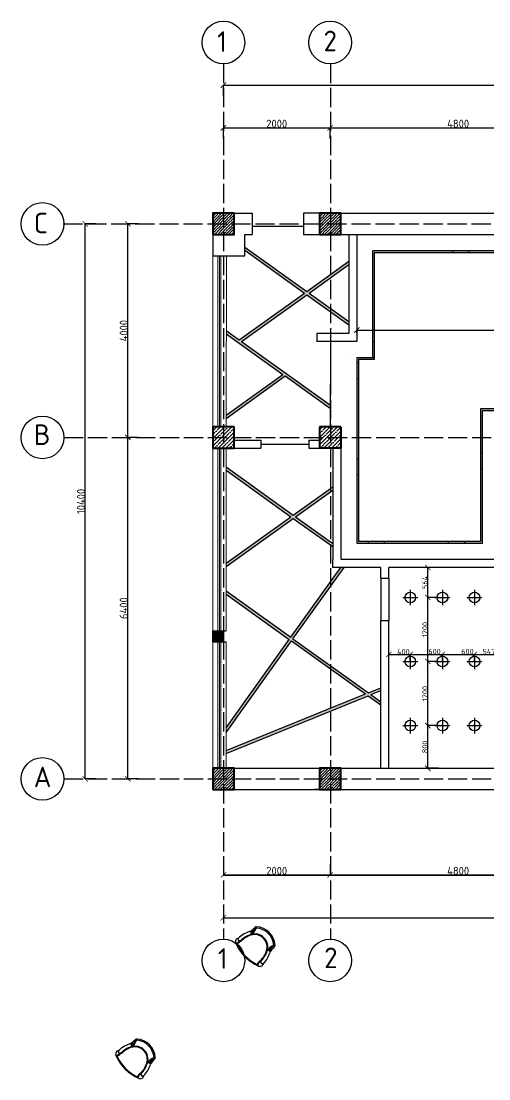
# Model space of a CAD drawing. Header units: millimetres. Extents: x -79936 to 190348, y -17907 to 78730.
# Drawn here: x 89665 to 98429, y -7622 to 12198 of the extents above; entities that cross this region are included whole.
import ezdxf

# ---------------------------------------------------------------- set-up
doc = ezdxf.new("R2010")
doc.units = ezdxf.units.MM
doc.linetypes.add('ACAD_ISO02W100', pattern=[15, 12, -3])
for name, color, linetype in [('freecads.com', 7, 'Continuous'), ('FUR', 42, 'Continuous'), ('Plan 1', 7, 'Continuous')]:
    doc.layers.add(name, color=color, linetype=linetype)
doc.styles.add('gost', font='GOST Common.ttf')
doc.dimstyles.new('Copy of GOST', dxfattribs={"dimtxt": 150, "dimasz": 100, "dimexe": 0.18, "dimexo": 0.06, "dimgap": 3, "dimtad": 1, "dimdec": 0, "dimzin": 0, "dimdsep": 46, "dimtxsty": 'gost', "dimblk": 'ARCHTICK', "dimcen": 0.09, "dimclrt": 256, "dimadec": 0, "dimazin": 0, "dimtfac": 1, "dimtdec": 0, "dimtofl": 0, "dimtmove": 0, "dimatfit": 3, "dimldrblk": 'ARCHTICK', "dimfxl": 200, "dimfxlon": 1, "dimtolj": 1, "dimtzin": 0, "dimarcsym": 0})
pattern_1 = [(45, (40780.53, -15003.22), (-70.71068, 70.71068), []), (45, (40851.25, -15003.22), (-70.71068, 70.71068), [125, -25, 0, -25])]

# ---------------------------------------------------------------- blocks, each defined once
blk = doc.blocks.new('_ArchTick')
at = {"color": 0, "linetype": 'ByBlock', "const_width": 0.15}
blk.add_lwpolyline([(-0.5, -0.5), (0.5, 0.5)], dxfattribs=at)
blk = doc.blocks.new('*D135')
at = {"layer": 'Defpoints', "color": 0, "transparency": 16777216}
for p in [(91665, 4398), (93454, 4398), (93454, -2002)]:
    blk.add_point(p, dxfattribs=at)
at = {"layer": 'FUR', "color": 0, "lineweight": -2, "transparency": 16777216}
for p, q in [((91865, 4398), (91665, 4398)), ((91665, -2002), (91665, 4398)), ((91865, -2002), (91665, -2002))]:
    blk.add_line(p, q, dxfattribs=at)
at = {"layer": 'FUR', "color": 0, "lineweight": -2, "transparency": 16777216, "xscale": 100, "yscale": 100, "zscale": 100}
for p, rotation in [((91665, 4398), 90), ((91665, -2002), 270)]:
    blk.add_blockref('_ArchTick', p, dxfattribs=dict(at, rotation=rotation))
at = {"layer": 'FUR', "color": 7, "transparency": 16777216, "insert": (91587, 1198), "char_height": 150, "attachment_point": 5, "rotation": 90, "style": 'gost'}
blk.add_mtext('\\A1;6400', dxfattribs=at)
blk = doc.blocks.new('*D136')
at = {"layer": 'Defpoints', "color": 0, "transparency": 16777216}
for p in [(91665, 8398), (93454, 8398), (94127, 4398)]:
    blk.add_point(p, dxfattribs=at)
at = {"layer": 'FUR', "color": 0, "lineweight": -2, "transparency": 16777216}
for p, q in [((91865, 8398), (91665, 8398)), ((91665, 4398), (91665, 8398)), ((91865, 4398), (91665, 4398))]:
    blk.add_line(p, q, dxfattribs=at)
at = {"layer": 'FUR', "color": 0, "lineweight": -2, "transparency": 16777216, "xscale": 100, "yscale": 100, "zscale": 100}
for p, rotation in [((91665, 8398), 90), ((91665, 4398), 270)]:
    blk.add_blockref('_ArchTick', p, dxfattribs=dict(at, rotation=rotation))
at = {"layer": 'FUR', "color": 7, "transparency": 16777216, "insert": (91587, 6398), "char_height": 150, "attachment_point": 5, "rotation": 90, "style": 'gost'}
blk.add_mtext('\\A1;4000', dxfattribs=at)
blk = doc.blocks.new('*D113')
at = {"layer": 'Defpoints', "color": 0, "transparency": 16777216}
for p in [(90865, 8398), (93454, 8398), (93454, -2002)]:
    blk.add_point(p, dxfattribs=at)
at = {"layer": 'FUR', "color": 0, "lineweight": -2, "transparency": 16777216}
for p, q in [((91065, 8398), (90865, 8398)), ((90865, -2002), (90865, 8398)), ((91065, -2002), (90865, -2002))]:
    blk.add_line(p, q, dxfattribs=at)
at = {"layer": 'FUR', "color": 0, "lineweight": -2, "transparency": 16777216, "xscale": 100, "yscale": 100, "zscale": 100}
for p, rotation in [((90865, 8398), 90), ((90865, -2002), 270)]:
    blk.add_blockref('_ArchTick', p, dxfattribs=dict(at, rotation=rotation))
at = {"layer": 'FUR', "color": 7, "transparency": 16777216, "insert": (90787, 3198), "char_height": 150, "attachment_point": 5, "rotation": 90, "style": 'gost'}
blk.add_mtext('\\A1;10400', dxfattribs=at)
blk = doc.blocks.new('*D137')
at = {"color": 0, "lineweight": -2, "transparency": 16777216}
for p, q in [((93454, 10798), (93454, 10998)), ((93454, 10998), (106354, 10998)), ((106354, 10798), (106354, 10998))]:
    blk.add_line(p, q, dxfattribs=at)
at = {"layer": 'Defpoints', "color": 0, "transparency": 16777216}
for p in [(106354, 10998), (93454, 8398), (106354, 8398)]:
    blk.add_point(p, dxfattribs=at)
at = {"color": 0, "lineweight": -2, "transparency": 16777216, "xscale": 100, "yscale": 100, "zscale": 100, "rotation": 180}
blk.add_blockref('_ArchTick', (93454, 10998), dxfattribs=at)
at = {"color": 0, "lineweight": -2, "transparency": 16777216, "xscale": 100, "yscale": 100, "zscale": 100}
blk.add_blockref('_ArchTick', (106354, 10998), dxfattribs=at)
at = {"transparency": 16777216, "insert": (99904, 11076), "char_height": 150, "attachment_point": 5, "style": 'gost'}
blk.add_mtext('\\A1;12900', dxfattribs=at)
blk = doc.blocks.new('*D138')
at = {"color": 0, "lineweight": -2, "transparency": 16777216}
for p, q in [((93454, -4402), (93454, -4602)), ((106354, -4402), (106354, -4602)), ((93454, -4602), (106354, -4602))]:
    blk.add_line(p, q, dxfattribs=at)
at = {"layer": 'Defpoints', "color": 0, "transparency": 16777216}
for p in [(93454, -2002), (106354, -2002), (106354, -4602)]:
    blk.add_point(p, dxfattribs=at)
at = {"color": 0, "lineweight": -2, "transparency": 16777216, "xscale": 100, "yscale": 100, "zscale": 100, "rotation": 180}
blk.add_blockref('_ArchTick', (93454, -4602), dxfattribs=at)
at = {"color": 0, "lineweight": -2, "transparency": 16777216, "xscale": 100, "yscale": 100, "zscale": 100}
blk.add_blockref('_ArchTick', (106354, -4602), dxfattribs=at)
at = {"transparency": 16777216, "insert": (99904, -4524), "char_height": 150, "attachment_point": 5, "style": 'gost'}
blk.add_mtext('\\A1;12900', dxfattribs=at)
blk = doc.blocks.new('*D141')
at = {"color": 0, "lineweight": -2, "transparency": 16777216}
for p, q in [((93454, -3602), (93454, -3802)), ((95454, -3602), (95454, -3802)), ((93454, -3802), (95454, -3802))]:
    blk.add_line(p, q, dxfattribs=at)
at = {"layer": 'Defpoints', "color": 0, "transparency": 16777216}
for p in [(93454, -2002), (95454, -2002), (95454, -3802)]:
    blk.add_point(p, dxfattribs=at)
at = {"color": 0, "lineweight": -2, "transparency": 16777216, "xscale": 100, "yscale": 100, "zscale": 100, "rotation": 180}
blk.add_blockref('_ArchTick', (93454, -3802), dxfattribs=at)
at = {"color": 0, "lineweight": -2, "transparency": 16777216, "xscale": 100, "yscale": 100, "zscale": 100}
blk.add_blockref('_ArchTick', (95454, -3802), dxfattribs=at)
at = {"transparency": 16777216, "insert": (94454, -3724), "char_height": 150, "attachment_point": 5, "style": 'gost'}
blk.add_mtext('\\A1;2000', dxfattribs=at)
blk = doc.blocks.new('*D142')
at = {"color": 0, "lineweight": -2, "transparency": 16777216}
for p, q in [((95454, -3602), (95454, -3802)), ((100254, -3602), (100254, -3802)), ((95454, -3802), (100254, -3802))]:
    blk.add_line(p, q, dxfattribs=at)
at = {"layer": 'Defpoints', "color": 0, "transparency": 16777216}
for p in [(95454, -2002), (100254, -2202), (100254, -3802)]:
    blk.add_point(p, dxfattribs=at)
at = {"color": 0, "lineweight": -2, "transparency": 16777216, "xscale": 100, "yscale": 100, "zscale": 100, "rotation": 180}
blk.add_blockref('_ArchTick', (95454, -3802), dxfattribs=at)
at = {"color": 0, "lineweight": -2, "transparency": 16777216, "xscale": 100, "yscale": 100, "zscale": 100}
blk.add_blockref('_ArchTick', (100254, -3802), dxfattribs=at)
at = {"transparency": 16777216, "insert": (97854, -3724), "char_height": 150, "attachment_point": 5, "style": 'gost'}
blk.add_mtext('\\A1;4800', dxfattribs=at)
blk = doc.blocks.new('*D145')
at = {"color": 0, "lineweight": -2, "transparency": 16777216}
for p, q in [((93454, 9998), (93454, 10198)), ((93454, 10198), (95454, 10198)), ((95454, 9998), (95454, 10198))]:
    blk.add_line(p, q, dxfattribs=at)
at = {"layer": 'Defpoints', "color": 0, "transparency": 16777216}
for p in [(95454, 10198), (93454, 8398), (95454, 8398)]:
    blk.add_point(p, dxfattribs=at)
at = {"color": 0, "lineweight": -2, "transparency": 16777216, "xscale": 100, "yscale": 100, "zscale": 100, "rotation": 180}
blk.add_blockref('_ArchTick', (93454, 10198), dxfattribs=at)
at = {"color": 0, "lineweight": -2, "transparency": 16777216, "xscale": 100, "yscale": 100, "zscale": 100}
blk.add_blockref('_ArchTick', (95454, 10198), dxfattribs=at)
at = {"transparency": 16777216, "insert": (94454, 10276), "char_height": 150, "attachment_point": 5, "style": 'gost'}
blk.add_mtext('\\A1;2000', dxfattribs=at)
blk = doc.blocks.new('*D146')
at = {"color": 0, "lineweight": -2, "transparency": 16777216}
for p, q in [((95454, 9998), (95454, 10198)), ((95454, 10198), (100254, 10198)), ((100254, 9998), (100254, 10198))]:
    blk.add_line(p, q, dxfattribs=at)
at = {"layer": 'Defpoints', "color": 0, "transparency": 16777216}
for p in [(100254, 10198), (95454, 8398), (100254, 8398)]:
    blk.add_point(p, dxfattribs=at)
at = {"color": 0, "lineweight": -2, "transparency": 16777216, "xscale": 100, "yscale": 100, "zscale": 100, "rotation": 180}
blk.add_blockref('_ArchTick', (95454, 10198), dxfattribs=at)
at = {"color": 0, "lineweight": -2, "transparency": 16777216, "xscale": 100, "yscale": 100, "zscale": 100}
blk.add_blockref('_ArchTick', (100254, 10198), dxfattribs=at)
at = {"transparency": 16777216, "insert": (97854, 10276), "char_height": 150, "attachment_point": 5, "style": 'gost'}
blk.add_mtext('\\A1;4800', dxfattribs=at)
blk = doc.blocks.new('*D122')
at = {"color": 0, "lineweight": -2, "transparency": 16777216}
for p, q in [((97485, -1002), (97284, -1002)), ((97285, -1802), (97285, -1002)), ((97485, -1802), (97284, -1802))]:
    blk.add_line(p, q, dxfattribs=at)
at = {"layer": 'Defpoints', "color": 0, "transparency": 16777216}
for p in [(97285, -1002), (97560, -1002), (97559, -1802)]:
    blk.add_point(p, dxfattribs=at)
at = {"color": 0, "lineweight": -2, "transparency": 16777216, "xscale": 100, "yscale": 100, "zscale": 100}
for p, rotation in [((97285, -1002), 90), ((97285, -1802), 270)]:
    blk.add_blockref('_ArchTick', p, dxfattribs=dict(at, rotation=rotation))
at = {"transparency": 16777216, "insert": (97232, -1402), "char_height": 100, "attachment_point": 5, "rotation": 90, "style": 'gost'}
blk.add_mtext('\\A1;800', dxfattribs=at)
blk = doc.blocks.new('*D123')
at = {"color": 0, "lineweight": -2, "transparency": 16777216}
for p, q in [((97485, 198), (97284, 198)), ((97285, -1002), (97285, 198)), ((97485, -1002), (97284, -1002))]:
    blk.add_line(p, q, dxfattribs=at)
at = {"layer": 'Defpoints', "color": 0, "transparency": 16777216}
for p in [(97285, 198), (97560, 198), (97560, -1002)]:
    blk.add_point(p, dxfattribs=at)
at = {"color": 0, "lineweight": -2, "transparency": 16777216, "xscale": 100, "yscale": 100, "zscale": 100}
for p, rotation in [((97285, 198), 90), ((97285, -1002), 270)]:
    blk.add_blockref('_ArchTick', p, dxfattribs=dict(at, rotation=rotation))
at = {"transparency": 16777216, "insert": (97232, -402), "char_height": 100, "attachment_point": 5, "rotation": 90, "style": 'gost'}
blk.add_mtext('\\A1;1200', dxfattribs=at)
blk = doc.blocks.new('*D124')
at = {"color": 0, "lineweight": -2, "transparency": 16777216}
for p, q in [((97485, 1398), (97284, 1398)), ((97285, 198), (97285, 1398)), ((97485, 198), (97284, 198))]:
    blk.add_line(p, q, dxfattribs=at)
at = {"layer": 'Defpoints', "color": 0, "transparency": 16777216}
for p in [(97285, 1398), (97560, 1398), (97560, 198)]:
    blk.add_point(p, dxfattribs=at)
at = {"color": 0, "lineweight": -2, "transparency": 16777216, "xscale": 100, "yscale": 100, "zscale": 100}
for p, rotation in [((97285, 1398), 90), ((97285, 198), 270)]:
    blk.add_blockref('_ArchTick', p, dxfattribs=dict(at, rotation=rotation))
at = {"transparency": 16777216, "insert": (97232, 798), "char_height": 100, "attachment_point": 5, "rotation": 90, "style": 'gost'}
blk.add_mtext('\\A1;1200', dxfattribs=at)
blk = doc.blocks.new('*D125')
at = {"color": 0, "lineweight": -2, "transparency": 16777216}
for p, q in [((97485, 1962), (97284, 1962)), ((97285, 1398), (97285, 1962)), ((97485, 1398), (97284, 1398))]:
    blk.add_line(p, q, dxfattribs=at)
at = {"layer": 'Defpoints', "color": 0, "transparency": 16777216}
for p in [(97285, 1962), (97631, 1962), (97560, 1398)]:
    blk.add_point(p, dxfattribs=at)
at = {"color": 0, "lineweight": -2, "transparency": 16777216, "xscale": 100, "yscale": 100, "zscale": 100}
for p, rotation in [((97285, 1962), 90), ((97285, 1398), 270)]:
    blk.add_blockref('_ArchTick', p, dxfattribs=dict(at, rotation=rotation))
at = {"transparency": 16777216, "insert": (97232, 1680), "char_height": 100, "attachment_point": 5, "rotation": 90, "style": 'gost'}
blk.add_mtext('\\A1;564', dxfattribs=at)
blk = doc.blocks.new('*D101')
at = {"color": 0, "lineweight": -2, "transparency": 16777216}
for p, q in [((96557, 198), (96557, 332)), ((96557, 332), (96958, 332)), ((96958, 198), (96958, 332))]:
    blk.add_line(p, q, dxfattribs=at)
at = {"layer": 'Defpoints', "color": 0, "transparency": 16777216}
for p in [(96958, 332), (96557, 198), (96958, 198)]:
    blk.add_point(p, dxfattribs=at)
at = {"color": 0, "lineweight": -2, "transparency": 16777216, "xscale": 100, "yscale": 100, "zscale": 100, "rotation": 180}
blk.add_blockref('_ArchTick', (96557, 332), dxfattribs=at)
at = {"color": 0, "lineweight": -2, "transparency": 16777216, "xscale": 100, "yscale": 100, "zscale": 100}
blk.add_blockref('_ArchTick', (96958, 332), dxfattribs=at)
at = {"transparency": 16777216, "insert": (96828, 381), "char_height": 100, "attachment_point": 5, "style": 'gost'}
blk.add_mtext('\\A1;400', dxfattribs=at)
blk = doc.blocks.new('*D102')
at = {"color": 0, "lineweight": -2, "transparency": 16777216}
for p, q in [((96958, 198), (96958, 332)), ((96958, 332), (97558, 332)), ((97558, 198), (97558, 332))]:
    blk.add_line(p, q, dxfattribs=at)
at = {"layer": 'Defpoints', "color": 0, "transparency": 16777216}
for p in [(97558, 332), (96958, 198), (97558, 198)]:
    blk.add_point(p, dxfattribs=at)
at = {"color": 0, "lineweight": -2, "transparency": 16777216, "xscale": 100, "yscale": 100, "zscale": 100, "rotation": 180}
blk.add_blockref('_ArchTick', (96958, 332), dxfattribs=at)
at = {"color": 0, "lineweight": -2, "transparency": 16777216, "xscale": 100, "yscale": 100, "zscale": 100}
blk.add_blockref('_ArchTick', (97558, 332), dxfattribs=at)
at = {"transparency": 16777216, "insert": (97411, 385), "char_height": 100, "attachment_point": 5, "style": 'gost'}
blk.add_mtext('\\A1;600', dxfattribs=at)
blk = doc.blocks.new('*D103')
at = {"color": 0, "lineweight": -2, "transparency": 16777216}
for p, q in [((97558, 198), (97558, 332)), ((97558, 332), (98158, 332)), ((98158, 198), (98158, 332))]:
    blk.add_line(p, q, dxfattribs=at)
at = {"layer": 'Defpoints', "color": 0, "transparency": 16777216}
for p in [(98158, 332), (97558, 198), (98158, 198)]:
    blk.add_point(p, dxfattribs=at)
at = {"color": 0, "lineweight": -2, "transparency": 16777216, "xscale": 100, "yscale": 100, "zscale": 100, "rotation": 180}
blk.add_blockref('_ArchTick', (97558, 332), dxfattribs=at)
at = {"color": 0, "lineweight": -2, "transparency": 16777216, "xscale": 100, "yscale": 100, "zscale": 100}
blk.add_blockref('_ArchTick', (98158, 332), dxfattribs=at)
at = {"transparency": 16777216, "insert": (98028, 385), "char_height": 100, "attachment_point": 5, "style": 'gost'}
blk.add_mtext('\\A1;600', dxfattribs=at)
blk = doc.blocks.new('*D104')
at = {"color": 0, "lineweight": -2, "transparency": 16777216}
for p, q in [((98158, 198), (98158, 332)), ((98158, 332), (98704, 332)), ((98704, 334), (98704, 332))]:
    blk.add_line(p, q, dxfattribs=at)
at = {"layer": 'Defpoints', "color": 0, "transparency": 16777216}
for p in [(98704, 334), (98704, 332), (98158, 198)]:
    blk.add_point(p, dxfattribs=at)
at = {"color": 0, "lineweight": -2, "transparency": 16777216, "xscale": 100, "yscale": 100, "zscale": 100, "rotation": 180}
blk.add_blockref('_ArchTick', (98158, 332), dxfattribs=at)
at = {"color": 0, "lineweight": -2, "transparency": 16777216, "xscale": 100, "yscale": 100, "zscale": 100}
blk.add_blockref('_ArchTick', (98704, 332), dxfattribs=at)
at = {"transparency": 16777216, "insert": (98431, 385), "char_height": 100, "attachment_point": 5, "style": 'gost'}
blk.add_mtext('\\A1;547', dxfattribs=at)
blk = doc.blocks.new('*D131')
at = {"color": 0, "lineweight": -2, "transparency": 16777216}
for p, q in [((95954, 6348), (95954, 6410)), ((95954, 6410), (102204, 6410)), ((102204, 6410), (102204, 6410))]:
    blk.add_line(p, q, dxfattribs=at)
at = {"layer": 'Defpoints', "color": 0, "transparency": 16777216}
for p in [(95954, 6348), (102204, 6410), (102204, 6410)]:
    blk.add_point(p, dxfattribs=at)
at = {"color": 0, "lineweight": -2, "transparency": 16777216, "xscale": 100, "yscale": 100, "zscale": 100, "rotation": 180}
blk.add_blockref('_ArchTick', (95954, 6410), dxfattribs=at)
at = {"color": 0, "lineweight": -2, "transparency": 16777216, "xscale": 100, "yscale": 100, "zscale": 100}
blk.add_blockref('_ArchTick', (102204, 6410), dxfattribs=at)
at = {"transparency": 16777216, "insert": (99079, 6463), "char_height": 100, "attachment_point": 5, "style": 'gost'}
blk.add_mtext('\\A1;6249', dxfattribs=at)
blk = doc.blocks.new('kreslo otdix')
at = {"layer": 'freecads.com', "color": 253}
for centre, radius, start, end in [((-51539, -1571), 302, 295.814, 320.2952), ((-51539, -1571), 302, 295.814, 320.2952), ((-51508, -1687), 247, 300.7995, 338.974), ((-51508, -1687), 247, 300.7995, 338.974), ((-51561, -1660), 298, 306.9922, 336.477), ((-51561, -1660), 298, 306.9922, 336.477), ((-51539, -1571), 326, 299.6705, 320.2952), ((-51539, -1571), 326, 299.6705, 320.2952), ((-51278, -1787), 35.9, 86.2118, 140.2952), ((-51278, -1787), 35.9, 86.2118, 140.2952), ((-51278, -1787), 12, 86.2118, 140.2952), ((-51278, -1787), 12, 86.2118, 140.2952), ((-51301, -2124), 350, 3.8841, 86.2118), ((-51301, -2124), 350, 3.8841, 86.2118), ((-51301, -2124), 374, 3.8841, 86.2118), ((-51301, -2124), 374, 3.8841, 86.2118), ((-51604, -2032), 66.9, 96.8627, 205.2224), ((-51604, -2032), 66.9, 96.8627, 205.2224), ((-51590, -1988), 31.5, 134.4818, 237.3849), ((-51590, -1988), 31.5, 134.5974, 314.3927), ((-51590, -1988), 31.5, 134.4818, 237.3849), ((-51590, -1988), 31.5, 134.5974, 314.3927), ((-51282, -2286), 460, 105.7638, 135.8771), ((-51282, -2286), 460, 105.7638, 135.8771), ((-51590, -1988), 31.5, 134.4818, 134.5974), ((-51590, -1988), 31.5, 134.4818, 134.5974), ((-51259, -2314), 433, 106.4533, 135.5926), ((-51259, -2314), 421, 106.4335, 135.6081), ((-51402, -1875), 31.5, 310.2658, 99.7066), ((-51402, -1875), 31.5, 310.2658, 99.7066), ((-51307, -2130), 243, 342.1577, 107.8423), ((-51307, -2130), 243, 342.1577, 107.8423), ((-51307, -2130), 243, 342.1577, 107.8423), ((-51307, -2130), 243, 342.1577, 107.8423), ((-51307, -2130), 231, 342.122, 107.878), ((-51307, -2130), 231, 342.122, 107.878), ((-50892, -1715), 846, 204.0865, 245.9135), ((-50892, -1715), 846, 204.0865, 245.9135), ((-51196, -2596), 694, 122.4649, 131.3424), ((-51196, -2596), 694, 122.4649, 131.3424), ((-51196, -2596), 694, 123.4945, 131.3424), ((-51196, -2596), 694, 123.4945, 131.3424), ((-50930, -1753), 793, 203.9961, 246.0039), ((-50930, -1753), 793, 203.9961, 246.0039), ((-50930, -1753), 793, 203.9961, 246.0039), ((-50930, -1753), 793, 203.9961, 246.0039), ((-51196, -2596), 682, 123.5905, 130.6001), ((-51196, -2596), 682, 123.5905, 130.6001), ((-50930, -1753), 781, 204.6447, 244.9831), ((-50930, -1753), 781, 204.6447, 244.9831), ((-51590, -1988), 31.5, 291.5667, 314.3927), ((-51590, -1988), 31.5, 291.5667, 314.3927), ((-51590, -1988), 43.5, 293.3525, 314.5723), ((-51590, -1988), 43.5, 293.3525, 314.5723), ((-50863, -2331), 247, 111.026, 149.2005), ((-50863, -2331), 247, 111.026, 149.2005), ((-50837, -2384), 298, 113.523, 143.0078), ((-50837, -2384), 298, 113.523, 143.0078), ((-50748, -2362), 326, 129.6415, 150.3295), ((-50748, -2362), 326, 129.6415, 150.3295), ((-50748, -2362), 302, 129.6415, 154.186), ((-50748, -2362), 302, 129.6415, 154.186), ((-50964, -2101), 12, 309.6415, 3.8841), ((-50964, -2101), 12, 309.6415, 3.8841), ((-50964, -2101), 35.9, 309.6415, 3.8841), ((-50964, -2101), 35.9, 309.6415, 3.8841), ((-51491, -2082), 421, 314.6264, 343.5665), ((-51491, -2082), 421, 314.6264, 343.5665), ((-51491, -2082), 433, 314.4074, 343.5467), ((-51491, -2082), 433, 314.4074, 343.5467), ((-51491, -2082), 433, 314.4074, 343.5467), ((-51491, -2082), 433, 314.4074, 343.5467), ((-51491, -2082), 433, 314.4074, 343.5467), ((-51491, -2082), 433, 314.4074, 343.5467), ((-51463, -2105), 460, 314.1229, 344.2362), ((-51463, -2105), 460, 314.1229, 344.2362), ((-51051, -2225), 31.5, 350.2934, 139.7342), ((-51051, -2225), 31.5, 350.2934, 139.7342), ((-51126, -2505), 141, 119.3016, 161.646), ((-51126, -2505), 141, 119.3016, 161.646), ((-51126, -2505), 130, 118.6101, 167.5826), ((-51126, -2505), 130, 118.6101, 167.5826), ((-51126, -2505), 130, 118.6101, 167.5826), ((-51126, -2505), 130, 118.6101, 167.5826), ((-51209, -2428), 66.9, 244.7776, 353.1373), ((-51165, -2413), 31.5, 135.6073, 315.5182), ((-51165, -2413), 31.5, 135.6073, 315.5182), ((-51165, -2413), 31.5, 212.6151, 315.5182), ((-51165, -2413), 31.5, 212.6151, 315.5182)]:
    blk.add_arc(centre, radius, start, end, dxfattribs=at)

msp = doc.modelspace()

# ---------------------------------------------------------------- hatches: boundary and pattern name
at = {"transparency": 33554687}
h = msp.add_hatch(dxfattribs=at)
h.set_pattern_fill('ANSI35', color=1, scale=300)
h.set_pattern_definition([(45, (40261.435, -14279.605), (-53.03301, 53.03301), []), (45, (40314.47, -14279.605), (-53.03301, 53.03301), [93.75, -18.75, 0, -18.75])])
h.paths.add_polyline_path([(93654.455, 8597.81), (93254.455, 8597.81), (93254.455, 8197.81), (93654.455, 8197.81)])
h = msp.add_hatch(dxfattribs=at)
h.set_pattern_fill('ANSI35', color=1, scale=300)
h.set_pattern_definition([(45, (37133.27, -14803.22), (-53.03301, 53.03301), []), (45, (37186.306, -14803.22), (-53.03301, 53.03301), [93.75, -18.75, 0, -18.75])])
h.paths.add_polyline_path([(95654.455, 8597.81), (95254.455, 8597.81), (95254.455, 8197.81), (95654.455, 8197.81)])
at = {"true_color": 0xffff38, "transparency": 33554687}
h = msp.add_hatch(color=2, dxfattribs=at)
h.dxf.hatch_style = 1
h.paths.add_polyline_path([(95016.193, 7071.795), (95459.18, 6754.783), (95459.18, 6816.005), (95059.125, 7102.548), (95459.18, 7389.453), (95459.18, 7450.623), (95016.191, 7133.298), (93854.455, 7965.334), (93854.455, 7903.833), (94973.259, 7102.544), (93751.498, 6227.207), (93508.431, 6400.334), (93508.299, 6340.778), (94570.692, 5578.262), (93504.934, 4814.831), (93504.798, 4753.15), (94611.456, 5549.004), (95455.287, 4943.357), (95455.481, 5005.699), (93794.303, 6196.522)])
h.paths.add_polyline_path([(95804.455, 7637.072), (95804.455, 7697.952), (95459.18, 7450.623), (95459.18, 7389.453)])
h.paths.add_polyline_path([(95459.18, 6816.005), (95459.18, 6754.783), (95804.455, 6507.697), (95804.455, 6568.698)])
h.paths.add_polyline_path([(93504.455, 3844.305), (93504.455, 3782.805), (94721.495, 2911.16), (93504.455, 2039.362), (93504.455, 1977.857), (94764.429, 2880.41), (95459.18, 2382.829), (95459.18, 2444.33), (94807.361, 2911.163), (95459.18, 3378.078), (95459.18, 3439.583), (94764.427, 2941.913)])
h.paths.add_polyline_path([(94759.024, 624.562), (95459.18, 1602.159), (95459.18, 1688.03), (94718.374, 653.675), (93504.455, 1523.085), (93504.455, 1461.584), (94689.261, 613.025), (93504.455, -1042.508), (93504.455, -1128.983), (94729.91, 583.912), (95459.18, 61.608), (95459.18, 123.109)])
h.paths.add_polyline_path([(96405.019, -347.097), (96405.04, -293.13), (96172.237, -387.583), (95459.18, 123.109), (95459.18, 61.608), (96117.42, -409.824), (95459.18, -676.886), (95459.18, -730.893), (96165.526, -444.277), (96404.915, -615.728), (96404.939, -554.244), (96220.341, -422.035)])
h.paths.add_polyline_path([(95459.18, -730.893), (95459.18, -676.886), (93504.455, -1469.961), (93504.455, -1524.068)])
at = {"transparency": 33554687}
h = msp.add_hatch(color=141, dxfattribs=at)
h.dxf.hatch_style = 1
h.paths.add_polyline_path([(106004.245, 7897.81), (105254.455, 7897.81), (105254.455, 7863.81), (105970.245, 7863.81), (105970.245, 7147.6), (106004.245, 7147.6)])
h.paths.add_polyline_path([(106004.245, 6847.6), (105970.245, 6847.6), (105970.245, 5347.6), (106004.245, 5347.6)])
h.paths.add_polyline_path([(106004.245, 5047.6), (105970.245, 5047.6), (105970.245, 4931.81), (104654.035, 4931.81), (104654.035, 4897.81), (106004.245, 4897.81)])
h.paths.add_polyline_path([(104254.155, 4931.81), (102854.035, 4931.81), (102854.035, 4897.81), (104254.154, 4897.81)])
h.paths.add_polyline_path([(102554.035, 4931.81), (101054.035, 4931.81), (101054.035, 4897.81), (102554.035, 4897.81)])
h.paths.add_polyline_path([(100262.957, 4931.81), (99254.035, 4931.81), (99254.035, 4897.81), (100262.957, 4897.81)])
h.paths.add_polyline_path([(100754.035, 4931.81), (100262.957, 4931.81), (100262.957, 4897.81), (100754.035, 4897.81)])
h.paths.add_polyline_path([(98954.035, 4931.81), (98270.52, 4931.81), (98270.417, 4397.81), (98304.417, 4397.81), (98304.513, 4897.81), (98954.035, 4897.81)])
h.paths.add_polyline_path([(98304.417, 4397.81), (98270.417, 4397.81), (98270.362, 4115.594), (98304.362, 4115.587)])
h.paths.add_polyline_path([(96288.455, 7863.81), (97754.455, 7863.81), (97754.455, 7897.81), (96254.455, 7897.81), (96254.455, 6197.917), (96288.455, 6197.917)])
h.paths.add_polyline_path([(99554.455, 7897.81), (98054.455, 7897.81), (98054.455, 7863.81), (99554.455, 7863.81)])
h.paths.add_polyline_path([(95994.724, 5502.794), (95960.724, 5502.794), (95960.724, 4598.024), (95960.724, 4397.81), (95994.724, 4397.81), (95994.724, 4598.024)])
h.paths.add_polyline_path([(96288.455, 5897.917), (96254.455, 5897.917), (95960.724, 5897.917), (95960.724, 5802.794), (95994.724, 5802.794), (95994.724, 5863.917), (96288.455, 5863.917)])
h.paths.add_polyline_path([(95994.724, 3702.794), (95960.724, 3702.794), (95960.724, 2412.114), (96170.04, 2412.114), (96170.04, 2446.114), (95994.724, 2446.114)])
h.paths.add_polyline_path([(98304.304, 3815.587), (98270.304, 3815.594), (98270.04, 2446.114), (97970.04, 2446.114), (97970.04, 2412.114), (98304.033, 2412.114)])
h.paths.add_polyline_path([(104254.196, 7897.81), (103454.455, 7897.81), (103454.455, 7863.81), (104254.196, 7863.81)])
h.paths.add_polyline_path([(104954.455, 7897.81), (104254.196, 7897.81), (104254.196, 7863.81), (104954.455, 7863.81)])
h.paths.add_polyline_path([(103154.455, 7897.81), (101654.455, 7897.81), (101654.455, 7863.81), (103154.455, 7863.81)])
h.paths.add_polyline_path([(100262.957, 7897.81), (99854.455, 7897.81), (99854.455, 7863.81), (100262.957, 7863.81)])
h.paths.add_polyline_path([(101354.455, 7897.81), (100262.957, 7897.81), (100262.957, 7863.81), (101354.455, 7863.81)])
h = msp.add_hatch(color=5, dxfattribs=at)
h.dxf.hatch_style = 1
h.paths.add_polyline_path([(99854.455, 7897.81), (99554.455, 7897.81), (99554.455, 7863.81), (99854.455, 7863.81)])
h.paths.add_polyline_path([(98054.455, 7897.81), (97754.455, 7897.81), (97754.455, 7863.81), (98054.455, 7863.81)])
h.paths.add_polyline_path([(101654.455, 7897.81), (101354.455, 7897.81), (101354.455, 7863.81), (101654.455, 7863.81)])
h.paths.add_polyline_path([(103454.455, 7897.81), (103154.455, 7897.81), (103154.455, 7863.81), (103454.455, 7863.81)])
h.paths.add_polyline_path([(105254.455, 7897.81), (104954.455, 7897.81), (104954.455, 7863.81), (105254.455, 7863.81)])
h.paths.add_polyline_path([(106004.245, 7147.6), (105970.245, 7147.6), (105970.245, 6847.6), (106004.245, 6847.6)])
h.paths.add_polyline_path([(106004.245, 5347.6), (105970.245, 5347.6), (105970.245, 5047.6), (106004.245, 5047.6)])
h.paths.add_polyline_path([(104654.035, 4931.81), (104354.035, 4931.81), (104354.035, 4897.81), (104654.035, 4897.81)])
h.paths.add_polyline_path([(102854.035, 4931.81), (102554.035, 4931.81), (102554.035, 4897.81), (102854.035, 4897.81)])
h.paths.add_polyline_path([(101054.035, 4931.81), (100754.035, 4931.81), (100754.035, 4897.81), (101054.035, 4897.81)])
h.paths.add_polyline_path([(99254.035, 4931.81), (98954.035, 4931.81), (98954.035, 4897.81), (99254.035, 4897.81)])
h.paths.add_polyline_path([(98304.362, 4115.587), (98270.362, 4115.594), (98270.304, 3815.594), (98304.304, 3815.587)])
h.paths.add_polyline_path([(96470.04, 2446.114), (96170.04, 2446.114), (96170.04, 2412.114), (96470.04, 2412.114)])
h.paths.add_polyline_path([(95994.724, 4002.794), (95960.724, 4002.794), (95960.724, 3702.794), (95994.724, 3702.794)])
h.paths.add_polyline_path([(95994.724, 5802.794), (95960.724, 5802.794), (95960.724, 5502.794), (95994.724, 5502.794)])
h.paths.add_polyline_path([(96288.455, 6197.917), (96254.455, 6197.917), (96254.455, 5897.917), (96288.455, 5897.917)])
h = msp.add_hatch(dxfattribs=at)
h.set_pattern_fill('ANSI35', color=1, scale=400)
h.set_pattern_definition(pattern_1)
h.paths.add_polyline_path([(93254.455, 4597.81), (93254.455, 4197.81), (93654.455, 4197.81), (93654.455, 4597.81)])
h = msp.add_hatch(dxfattribs=at)
h.set_pattern_fill('ANSI35', color=1, scale=400)
h.set_pattern_definition(pattern_1)
h.paths.add_polyline_path([(95254.455, 4597.81), (95254.455, 4197.81), (95654.455, 4197.81), (95654.455, 4597.81)])
h = msp.add_hatch(color=141, dxfattribs=at)
h.dxf.hatch_style = 1
h.paths.add_polyline_path([(97670.04, 2446.114), (96470.04, 2446.114), (96470.04, 2412.114), (97670.04, 2412.114)])
h = msp.add_hatch(color=5, dxfattribs=at)
h.dxf.hatch_style = 1
h.paths.add_polyline_path([(97970.04, 2446.114), (97670.04, 2446.114), (97670.04, 2412.114), (97970.04, 2412.114)])
at = {"true_color": 0xffff38, "transparency": 33554687}
h = msp.add_hatch(color=2, dxfattribs=at)
h.dxf.hatch_style = 1
h.paths.add_polyline_path([(95716.98, 1962.114), (95655.479, 1962.114), (95459.18, 1688.03), (95459.18, 1602.159)])
at = {"transparency": 33554687}
h = msp.add_hatch(color=252, dxfattribs=at)
h.dxf.hatch_style = 1
h.paths.add_polyline_path([(93254.455, 770.182), (93254.455, 570.182), (93454.455, 570.182), (93454.455, 770.182)])
h = msp.add_hatch(dxfattribs=at)
h.set_pattern_fill('ANSI35', color=1, scale=300)
h.set_pattern_definition([(45, (40261.435, -24679.605), (-53.03301, 53.03301), []), (45, (40314.47, -24679.605), (-53.03301, 53.03301), [93.75, -18.75, 0, -18.75])])
h.paths.add_polyline_path([(93654.455, -1802.19), (93254.455, -1802.19), (93254.455, -2202.19), (93654.455, -2202.19)])
h = msp.add_hatch(dxfattribs=at)
h.set_pattern_fill('ANSI35', color=1, scale=300)
h.set_pattern_definition([(45, (42261.435, -24679.605), (-53.03301, 53.03301), []), (45, (42314.47, -24679.605), (-53.03301, 53.03301), [93.75, -18.75, 0, -18.75])])
h.paths.add_polyline_path([(95654.455, -1802.19), (95254.455, -1802.19), (95254.455, -2202.19), (95654.455, -2202.19)])

# ---------------------------------------------------------------- linework, layer by layer
at = {"color": 18, "lineweight": 30, "true_color": 0x000000}
for p, q in [((93854.455, 8197.81), (93994.455, 8197.81)), ((93654.455, -1802.19), (106204.455, -1802.19))]:
    msp.add_line(p, q, dxfattribs=at)
at = {"color": 253}
msp.add_line((95715.188, 5872.395), (95715.032, 5872.414), dxfattribs=at)
msp.add_line((93254.455, 570.182), (93504.455, 570.182))
at = {"lineweight": 40}
for points in [[(93254.455, 8197.81), (93654.455, 8197.81), (93654.455, 8597.81), (93254.455, 8597.81)], [(95254.455, 8197.81), (95654.455, 8197.81), (95654.455, 8597.81), (95254.455, 8597.81)], [(93254.455, -2202.19), (93654.455, -2202.19), (93654.455, -1802.19), (93254.455, -1802.19)], [(95254.455, -2202.19), (95654.455, -2202.19), (95654.455, -1802.19), (95254.455, -1802.19)]]:
    msp.add_lwpolyline(points, close=True, dxfattribs=at)
at = {"color": 18, "lineweight": 30, "true_color": 0x000000}
for points in [[(93654.455, 8597.81), (93994.455, 8597.81)], [(95653.975, 8597.81), (106154.245, 8597.81)], [(93254.455, 8197.81), (93254.455, 7799.133)], [(93854.455, 8197.81), (93994.455, 8197.81)], [(94954.455, 8197.81), (95254.455, 8197.81)], [(95254.455, 8197.81), (95804.455, 8197.81), (95804.455, 6347.917)], [(95804.455, 8197.81), (99654.455, 8197.81)], [(95954.455, 8197.81), (95954.455, 6197.917)], [(95804.455, 6347.917), (95204.554, 6347.917)], [(95204.554, 6347.917), (95204.554, 6197.917)], [(95954.455, 6197.917), (95204.554, 6197.917)], [(94154.455, 4347.81), (94154.455, 4197.81)], [(94154.455, 4347.81), (94154.455, 4197.81)], [(95054.455, 4347.81), (95054.455, 4347.81), (95054.455, 4197.81)], [(95503.975, 4197.81), (95503.975, 2112.114)], [(95653.975, 4197.81), (95653.975, 2112.114)], [(96405.914, 1962.114), (95503.975, 1962.114), (95503.975, 2112.114)], [(98704.374, 2112.114), (95660.724, 2112.114)], [(96405.914, 1962.114), (95510.724, 1962.114)], [(96405.837, 1762.114), (96405.914, 1962.172)], [(96555.837, 1762.056), (96555.914, 1962.114)], [(98704.778, 1961.281), (96556.319, 1962.114)], [(96405.837, 1762.114), (96405.837, 1762.114), (96405.837, 1762.114)], [(96405.837, 1762.114), (96555.837, 1762.056)], [(96404.455, -1802.132), (96405.527, 962.114)], [(96405.527, 962.114), (96405.527, 962.114)], [(96555.527, 962.056), (96405.527, 962.114)], [(96554.455, -1802.19), (96554.455, -1802.19), (96555.527, 962.056)], [(93654.455, -2202.19), (106554.245, -2202.19)]]:
    msp.add_lwpolyline(points, dxfattribs=at)
at = {"lineweight": 30}
for points in [[(93994.455, 8597.81), (93994.455, 8197.81)], [(95254.455, 8597.81), (94954.455, 8597.81), (94954.455, 8197.81)], [(93254.455, 7799.133), (93854.455, 7797.81), (93854.455, 8197.81)]]:
    msp.add_lwpolyline(points, dxfattribs=at)
at = {"color": 253}
for points in [[(93994.455, 8356.334), (94954.455, 8356.334)], [(95459.18, 6197.916), (95454.215, 4597.917)], [(94154.455, 4272.81), (95054.455, 4272.81)], [(96405.837, 1762.114), (96405.527, 962.114)], [(96555.837, 1762.056), (96555.527, 962.056)], [(93454.455, -4602.19), (106354.245, -4602.37)]]:
    msp.add_lwpolyline(points, dxfattribs=at)
at = {"color": 18, "true_color": 0x000000}
for points in [[(95454.455, 8197.81), (95254.455, 8197.81)], [(93654.455, 4197.81), (93654.455, 4597.81)], [(95653.975, 4598.024), (95504.455, 4597.81)], [(95653.975, 4397.81), (95653.975, 4598.024)], [(93554.455, 4197.81), (93354.455, 4197.81)], [(93254.455, 570.182), (93254.455, 770.182), (93504.455, 770.182)], [(93454.455, 770.182), (93454.455, 570.182)]]:
    msp.add_lwpolyline(points, dxfattribs=at)
for points in [[(93854.455, 7965.334), (95016.191, 7133.298)], [(93854.455, 7903.833), (94973.259, 7102.544)], [(95960.724, 4598.024), (95960.724, 5897.917), (96254.455, 5897.917), (96254.455, 7897.81), (106004.245, 7897.81), (106004.245, 4897.81), (98304.513, 4897.81), (98304.033, 2412.114), (95960.724, 2412.114), (95960.724, 4598.024)], [(97754.455, 7863.622), (97754.455, 7863.81), (97754.455, 7897.81)], [(98054.455, 7863.622), (98054.455, 7863.81), (98054.455, 7897.81)], [(95016.191, 7133.298), (95804.455, 7697.952)], [(95059.125, 7102.548), (95804.455, 7637.072)], [(93751.498, 6227.207), (94973.259, 7102.544)], [(93794.303, 6196.522), (95016.193, 7071.795)], [(95016.193, 7071.795), (95804.455, 6507.697)], [(95059.125, 7102.548), (95804.455, 6568.698)], [(93507.835, 6400.759), (93751.498, 6227.207)], [(93507.835, 6341.111), (94570.692, 5578.262)], [(93794.303, 6196.522), (95459.18, 5003.046)], [(96254.455, 6197.917), (96288.455, 6197.917)], [(95960.724, 5802.794), (95994.724, 5802.794)], [(96254.455, 5897.917), (96288.455, 5897.917)], [(93504.934, 4814.831), (94570.692, 5578.262)], [(93504.798, 4753.15), (94611.456, 5549.004)], [(94611.456, 5549.004), (95459.18, 4940.562)], [(95960.724, 5502.794), (95994.724, 5502.794)], [(95960.724, 4002.794), (95994.724, 4002.794)], [(98270.52, 4115.594), (98270.52, 4115.594), (98304.362, 4115.587)], [(93504.455, 3844.305), (94764.427, 2941.913)], [(93504.455, 3782.805), (94721.495, 2911.16)], [(98270.462, 3815.594), (98304.304, 3815.587)], [(95960.724, 3702.794), (95960.724, 3702.794), (95994.724, 3702.794)], [(94764.427, 2941.913), (95503.975, 3471.671)], [(94807.361, 2911.163), (95503.975, 3410.166)], [(93504.455, 2039.362), (94721.495, 2911.16)], [(93504.455, 1977.857), (94764.429, 2880.41)], [(94764.429, 2880.41), (95503.975, 2350.746)], [(94807.361, 2911.163), (95503.975, 2412.247)], [(96170.04, 2446.114), (96170.04, 2412.114)], [(96470.04, 2446.114), (96470.04, 2412.114)], [(97670.04, 2446.114), (97670.04, 2412.114)], [(97970.04, 2446.114), (97970.04, 2412.114)], [(94718.374, 653.675), (95655.479, 1962.114)], [(94759.024, 624.562), (95716.98, 1962.114)], [(93504.455, 1523.085), (94718.374, 653.675)], [(93504.455, 1461.584), (94689.261, 613.025)], [(93504.455, -1042.508), (94689.261, 613.025)], [(94759.024, 624.562), (96172.237, -387.583)], [(93504.455, -1128.983), (94729.91, 583.912)], [(94729.91, 583.912), (96117.42, -409.824)], [(96172.237, -387.583), (96405.04, -293.13)], [(96220.341, -422.035), (96405.019, -347.097)], [(93504.455, -1469.961), (96117.42, -409.824)], [(93504.455, -1524.068), (96165.526, -444.277)], [(96165.526, -444.277), (96404.915, -615.728)], [(96220.341, -422.035), (96404.939, -554.244)]]:
    msp.add_lwpolyline(points)
at = {"color": 18, "lineweight": 9, "true_color": 0x000000}
for points in [[(93254.455, 7797.81), (93254.455, 4597.81)], [(93511.513, 7797.802), (93504.455, 4597.81)], [(93254.455, 4197.81), (93254.455, 770.182)], [(93504.455, 4197.81), (93504.455, 770.182)], [(93254.455, 570.182), (93254.455, -1802.19)], [(93504.455, 570.182), (93504.455, -1802.19)]]:
    msp.add_lwpolyline(points, dxfattribs=at)
at = {"color": 152, "lineweight": 9, "true_color": 0x2776bb}
for points in [[(93349.455, 7797.81), (93349.455, 4597.81)], [(93379.455, 7797.81), (93379.455, 4597.81)], [(93409.455, 7797.81), (93409.455, 4597.81)], [(93349.455, 4197.81), (93349.455, 770.182)], [(93379.455, 4197.81), (93379.455, 770.182)], [(93409.455, 4197.81), (93409.455, 770.182)], [(93349.455, 570.182), (93349.455, -1802.19)], [(93379.455, 570.182), (93379.455, -1802.19)], [(93409.455, 570.182), (93409.455, -1802.19)]]:
    msp.add_lwpolyline(points, dxfattribs=at)
msp.add_lwpolyline([(95994.724, 4598.024), (95994.724, 5863.917), (96288.455, 5863.917), (96288.455, 7863.81), (105970.245, 7863.81), (105970.245, 4931.81), (98270.52, 4931.81), (98270.04, 2446.114), (95994.724, 2446.114)], close=True)
at = {"color": 18, "lineweight": 40, "true_color": 0x000000}
msp.add_lwpolyline([(93654.455, 4597.81), (93254.455, 4597.81), (93254.455, 4197.81), (93654.455, 4197.81)], close=True, dxfattribs=at)
for points in [[(95653.975, 4598.024), (95254.455, 4598.024)], [(95254.455, 4598.024), (95254.455, 4197.81)], [(95653.975, 4598.024), (95653.975, 4197.81)], [(95653.975, 4197.81), (95254.455, 4197.81)]]:
    msp.add_lwpolyline(points, dxfattribs=at)
at = {"color": 7, "lineweight": 30}
for points in [[(93654.455, 4347.81), (94154.455, 4347.81)], [(93654.455, 4197.81), (94154.455, 4197.81)], [(95054.455, 4347.81), (95254.455, 4347.81)], [(95054.455, 4197.81), (95254.455, 4197.81)]]:
    msp.add_lwpolyline(points, dxfattribs=at)
at = {"color": 30}
for points in [[(96814.905, 1397.963), (97096.149, 1397.963)], [(96957.564, 1543.451), (96957.564, 1252.577)], [(97416.942, 1397.963), (97698.186, 1397.963)], [(97559.601, 1543.451), (97559.601, 1252.577)], [(98018.979, 1398.014), (98300.223, 1398.014)], [(98161.638, 1543.502), (98161.638, 1252.628)], [(96957.564, 343.349), (96957.564, 52.475)], [(97559.601, 343.349), (97559.601, 52.475)], [(98161.638, 343.4), (98161.638, 52.526)], [(96814.905, 197.861), (97096.149, 197.861)], [(97416.942, 197.861), (97698.186, 197.861)], [(98018.979, 197.912), (98300.223, 197.912)], [(96957.564, -856.702), (96957.564, -1147.576)], [(97559.601, -856.702), (97559.601, -1147.576)], [(98161.638, -856.651), (98161.638, -1147.525)], [(96814.905, -1002.19), (97096.149, -1002.19)], [(97416.942, -1002.19), (97698.186, -1002.19)], [(98018.979, -1002.139), (98300.223, -1002.139)]]:
    msp.add_lwpolyline(points, dxfattribs=at)
at = {"color": 152, "true_color": 0x2776bb}
for points in [[(93654.455, -2202.19), (93254.455, -2202.19)], [(95554.455, -2202.19), (95154.455, -2202.19)]]:
    msp.add_lwpolyline(points, dxfattribs=at)
at = {"color": 18, "true_color": 0x000000}
for centre in [(93454.455, 11797.81), (95454.455, 11797.81), (90064.854, 8397.81), (90064.854, 4397.81), (90064.854, -2002.19), (93454.45, -5402.19), (95454.45, -5402.19)]:
    msp.add_circle(centre, 400, dxfattribs=at)
at = {"color": 30}
for centre in [(96957.564, 1397.963), (97559.601, 1397.963), (98161.638, 1398.014), (96957.564, 197.861), (97559.601, 197.861), (98161.638, 197.912), (96957.564, -1002.19), (97559.601, -1002.19), (98161.638, -1002.139)]:
    msp.add_circle(centre, 100, dxfattribs=at)
at = {"layer": 'freecads.com', "color": 253}
for centre, radius, start, end in [((94067.965, -5306.311), 460.144, 105.7637626, 135.8771183), ((94067.965, -5306.311), 460.144, 105.7637626, 135.8771183), ((94091.383, -5334.225), 433.431, 106.4533128, 135.5925825), ((94091.383, -5334.225), 421.469, 106.4334901, 135.6081243), ((93811.259, -4591.213), 302.439, 295.8140065, 320.2951712), ((93811.259, -4591.213), 302.439, 295.8140065, 320.2951712), ((93948.266, -4894.514), 31.492, 310.2657569, 99.7065546), ((93948.266, -4894.514), 31.492, 310.2657569, 99.7065546), ((93842.274, -4706.592), 246.753, 300.7995471, 338.9740218), ((93842.274, -4706.592), 246.753, 300.7995471, 338.9740218), ((93789.259, -4680.455), 298.088, 306.9922179, 336.4769779), ((93789.259, -4680.455), 298.088, 306.9922179, 336.4769779), ((94043.14, -5150.058), 243.212, 342.1577013, 107.8422987), ((94043.14, -5150.058), 243.212, 342.1577013, 107.8422987), ((94043.14, -5150.058), 243.212, 342.1577013, 107.8422987), ((94043.14, -5150.058), 243.212, 342.1577013, 107.8422987), ((94043.14, -5150.058), 231.25, 342.1219765, 107.8780236), ((94043.14, -5150.058), 231.25, 342.1219765, 107.8780236), ((93811.259, -4591.213), 326.364, 299.6705254, 320.2951712), ((93811.259, -4591.213), 326.364, 299.6705254, 320.2951712), ((94071.549, -4807.347), 35.886, 86.2117868, 140.2951712), ((94071.549, -4807.347), 35.886, 86.2117868, 140.2951712), ((94071.549, -4807.347), 11.962, 86.2117868, 140.2951712), ((94071.549, -4807.347), 11.962, 86.2117868, 140.2951712), ((94049.239, -5144.284), 349.638, 3.8841195, 86.2117868), ((94049.239, -5144.284), 349.638, 3.8841195, 86.2117868), ((94049.239, -5144.284), 373.562, 3.8841195, 86.2117868), ((94049.239, -5144.284), 373.562, 3.8841195, 86.2117868), ((93745.64, -5052.334), 66.855, 96.8627477, 205.222442), ((93745.64, -5052.334), 66.855, 96.8627477, 205.222442), ((94457.754, -4735.444), 846.279, 204.0864652, 245.9135348), ((94457.754, -4735.444), 846.279, 204.0864652, 245.9135348), ((94154.061, -5616.136), 693.602, 122.4649112, 131.3423948), ((94154.061, -5616.136), 693.602, 122.4649112, 131.3423948), ((94154.061, -5616.136), 693.602, 123.4944541, 131.3423948), ((94154.061, -5616.136), 693.602, 123.4944541, 131.3423948), ((94420.242, -4772.956), 792.87, 203.996136, 246.003864), ((94420.242, -4772.956), 792.87, 203.996136, 246.003864), ((94420.242, -4772.956), 792.87, 203.996136, 246.003864), ((94420.242, -4772.956), 792.87, 203.996136, 246.003864), ((94154.061, -5616.136), 681.64, 123.5905288, 130.600144), ((94154.061, -5616.136), 681.64, 123.5905288, 130.600144), ((94420.242, -4772.956), 780.908, 204.644743, 244.9830556), ((94420.242, -4772.956), 780.908, 204.644743, 244.9830556), ((93759.717, -5008.427), 31.492, 134.4818451, 237.3848993), ((93759.717, -5008.427), 31.492, 134.4818451, 237.3848993), ((93759.717, -5008.427), 31.492, 134.5974485, 314.3927115), ((93759.717, -5008.427), 31.492, 134.5974485, 314.3927115), ((93759.717, -5008.427), 31.492, 134.4818453, 134.5974487), ((93759.717, -5008.427), 31.492, 134.4818453, 134.5974486), ((93759.717, -5008.427), 31.492, 291.5666539, 314.3927115), ((93759.717, -5008.427), 31.492, 291.5666539, 314.3927115), ((93759.717, -5008.427), 43.454, 293.3525212, 314.5722817), ((93759.717, -5008.427), 43.454, 293.3525212, 314.5722817), ((94486.606, -5350.924), 246.753, 111.0259782, 149.2004529), ((94486.606, -5350.924), 246.753, 111.0259782, 149.2004529), ((94512.743, -5403.939), 298.088, 113.5230221, 143.0077821), ((94512.743, -5403.939), 298.088, 113.5230221, 143.0077821), ((94601.985, -5381.939), 326.364, 129.6415499, 150.3294745), ((94601.985, -5381.939), 326.364, 129.6415499, 150.3294745), ((94601.985, -5381.939), 302.439, 129.6415499, 154.1859935), ((94601.985, -5381.939), 302.439, 129.6415499, 154.1859935), ((94386.139, -5121.411), 11.962, 309.6415499, 3.8841195), ((94386.139, -5121.411), 11.962, 309.6415499, 3.8841195), ((94386.139, -5121.411), 35.886, 309.6415499, 3.8841195), ((94386.139, -5121.411), 35.886, 309.6415499, 3.8841195), ((93858.973, -5101.815), 421.469, 314.6264041, 343.5665099), ((93858.973, -5101.815), 421.469, 314.6264041, 343.5665099), ((93858.973, -5101.815), 433.431, 314.4074175, 343.5466872), ((93858.973, -5101.815), 433.431, 314.4074175, 343.5466872), ((93858.973, -5101.815), 433.431, 314.4074175, 343.5466872), ((93858.973, -5101.815), 433.431, 314.4074175, 343.5466872), ((93858.973, -5101.815), 433.431, 314.4074175, 343.5466872), ((93858.973, -5101.815), 433.431, 314.4074175, 343.5466872), ((93886.887, -5125.233), 460.144, 314.1228818, 344.2362374), ((93886.887, -5125.233), 460.144, 314.1228818, 344.2362374), ((94298.684, -5244.932), 31.492, 350.2934455, 139.7342431), ((94298.684, -5244.932), 31.492, 350.2934455, 139.7342431), ((94224.285, -5525.15), 141.475, 119.3015505, 161.6460278), ((94224.285, -5525.15), 141.475, 119.3015505, 161.6460278), ((94224.285, -5525.15), 129.513, 118.6100946, 167.5825994), ((94224.285, -5525.15), 129.513, 118.6100946, 167.5825994), ((94224.285, -5525.15), 129.513, 118.6100946, 167.5825994), ((94224.285, -5525.15), 129.513, 118.6100946, 167.5825994), ((94140.864, -5447.558), 66.855, 244.777558, 353.1372523), ((94184.771, -5433.481), 31.492, 135.6072885, 315.5181549), ((94184.771, -5433.481), 31.492, 135.6072885, 315.5181549), ((94184.771, -5433.481), 31.492, 212.6151007, 315.5181549), ((94184.771, -5433.481), 31.492, 212.6151007, 315.5181549)]:
    msp.add_arc(centre, radius, start, end, dxfattribs=at)
at = {"layer": 'FUR', "color": 253}
for points in [[(93454.455, -3802.19), (106354.245, -3802.19)], [(93454.455, -4602.19), (106354.245, -4602.19)]]:
    msp.add_lwpolyline(points, dxfattribs=at)
at = {"layer": 'Plan 1', "color": 9, "linetype": 'ACAD_ISO02W100', "ltscale": 30, "true_color": 0xc7c8ca}
for points in [[(93454.455, 11397.81), (93454.455, -5002.19)], [(95459.18, 11397.838), (95459.18, -5002.218)]]:
    msp.add_lwpolyline(points, dxfattribs=at)
at = {"layer": 'Plan 1', "color": 251, "linetype": 'ACAD_ISO02W100', "ltscale": 30, "true_color": 0x636466}
for points in [[(90454.411, 8397.809), (109354.245, 8397.809)], [(90464.854, 4397.81), (109354.245, 4397.81)], [(90464.854, -2002.191), (109352.918, -2002.191)]]:
    msp.add_lwpolyline(points, dxfattribs=at)

# ---------------------------------------------------------------- block references
at = {"color": 18, "true_color": 0x000000}
msp.add_blockref('kreslo otdix', (143106.208, -5124.763), dxfattribs=at)

# ---------------------------------------------------------------- texts
at = {"layer": 'Plan 1', "char_height": 384.875, "attachment_point": 1, "style": 'gost'}
for s, insert in [('1', (93337.939, 12007.056)), ('2', (95331.459, 12018.9)), ('C', (89900.933, 8607.569)), ('B', (89900.933, 4641.398)), ('A', (89900.933, -1771.945)), ('1', (93350.137, -5173.459)), ('2', (95343.657, -5161.615))]:
    msp.add_mtext_dynamic_manual_height_columns(s, width=384.87481, gutter_width=0.55, heights=[0], dxfattribs=dict(at, insert=insert))

# ---------------------------------------------------------------- dimensions: what is measured, and where the dimension line sits
at = {"color": 253}
for base, p1, p2, picture, middle in [((106354.245, 10997.81), (93454.455, 8397.81), (106354.245, 8397.81), '*D137', (99904.35, 11075.81)), ((95454.455, 10197.81), (93454.455, 8397.81), (95454.455, 8397.81), '*D145', (94454.455, 10275.81)), ((106354.245, -4602.19), (93454.455, -2002.19), (106354.245, -2002.19), '*D138', (99904.35, -4524.19)), ((95454.455, -3802.19), (93454.455, -2002.191), (95454.455, -2002.19), '*D141', (94454.455, -3724.19))]:
    dim = msp.add_linear_dim(base=base, p1=p1, p2=p2, dimstyle='Copy of GOST', dxfattribs=at)
    dim.commit()
    dim.dimension.update_dxf_attribs({"geometry": picture, "text_midpoint": middle})
dim = msp.add_linear_dim(base=(100254.245, 10197.81), p1=(95454.455, 8397.81), p2=(100254.245, 8397.81), dimstyle='Copy of GOST', override={"dimtmove": 1}, dxfattribs=at)
dim.commit()
dim.dimension.update_dxf_attribs({"geometry": '*D146', "text_midpoint": (97854.35, 10275.81)})
at = {"color": 7}
for base, p1, p2, override, picture, middle in [((102203.629, 6409.875), (95954.455, 6348.28), (102203.629, 6409.875), {"dimtxt": 100, "dimtmove": 1}, '*D131', (99079.042, 6462.875)), ((98704.374, 332.016), (98157.856, 197.805), (98704.374, 333.73), {"dimtxt": 100, "dimtmove": 1}, '*D104', (98431.115, 385.016)), ((100254.245, -3802.19), (95454.455, -2002.19), (100254.245, -2202.19), {"dimtmove": 1}, '*D142', (97854.35, -3724.19))]:
    dim = msp.add_linear_dim(base=base, p1=p1, p2=p2, dimstyle='Copy of GOST', override=override, dxfattribs=at)
    dim.commit()
    dim.dimension.update_dxf_attribs({"geometry": picture, "text_midpoint": middle})
for base, p1, p2, picture, middle in [((97284.506, 1961.698), (97559.601, 1398.014), (97630.548, 1961.698), '*D125', (97231.506, 1679.856)), ((97284.506, 1398.014), (97559.601, 197.912), (97559.601, 1398.014), '*D124', (97231.506, 797.963)), ((97284.506, 197.912), (97559.601, -1002.19), (97559.601, 197.912), '*D123', (97231.506, -402.139)), ((97284.506, -1002.19), (97559.192, -1802.19), (97559.601, -1002.19), '*D122', (97231.506, -1402.19))]:
    dim = msp.add_linear_dim(base=base, p1=p1, p2=p2, angle=90, dimstyle='Copy of GOST', override={"dimtxt": 100, "dimtmove": 1}, dxfattribs=at)
    dim.commit()
    dim.dimension.update_dxf_attribs({"geometry": picture, "text_midpoint": middle})
dim = msp.add_linear_dim(base=(96957.564, 332.016), p1=(96556.888, 198.008), p2=(96957.564, 197.81), text='400', dimstyle='Copy of GOST', override={"dimtxt": 100, "dimtmove": 1}, dxfattribs=at)
dim.commit()
dim.dimension.update_dxf_attribs({"geometry": '*D101', "text_midpoint": (96828.293, 328.266), "dimtype": 160})
for base, p1, p2, picture, middle in [((97557.564, 332.016), (96957.564, 197.81), (97557.564, 197.81), '*D102', (97411.397, 332.016)), ((98157.856, 332.016), (97557.564, 197.81), (98157.856, 197.805), '*D103', (98027.978, 332.016))]:
    dim = msp.add_linear_dim(base=base, p1=p1, p2=p2, dimstyle='Copy of GOST', override={"dimtxt": 100, "dimtmove": 1}, dxfattribs=at)
    dim.commit()
    dim.dimension.update_dxf_attribs({"geometry": picture, "text_midpoint": middle, "dimtype": 160})
at = {"layer": 'FUR', "color": 253}
for base, p1, p2, override, picture, middle in [((90864.854, 8397.81), (93454.455, -2002.19), (93454.455, 8397.81), {"dimclrt": 7}, '*D113', (90786.854, 3197.81)), ((91664.854, 8397.809), (94126.627, 4397.81), (93454.455, 8397.809), {"dimclrt": 7, "dimtmove": 1}, '*D136', (91586.854, 6397.81)), ((91664.854, 4397.81), (93454.455, -2002.191), (93454.455, 4397.81), {"dimclrt": 7}, '*D135', (91586.854, 1197.81))]:
    dim = msp.add_linear_dim(base=base, p1=p1, p2=p2, angle=90, dimstyle='Copy of GOST', override=override, dxfattribs=at)
    dim.commit()
    dim.dimension.update_dxf_attribs({"geometry": picture, "text_midpoint": middle})

doc.saveas('drawing.dxf')
